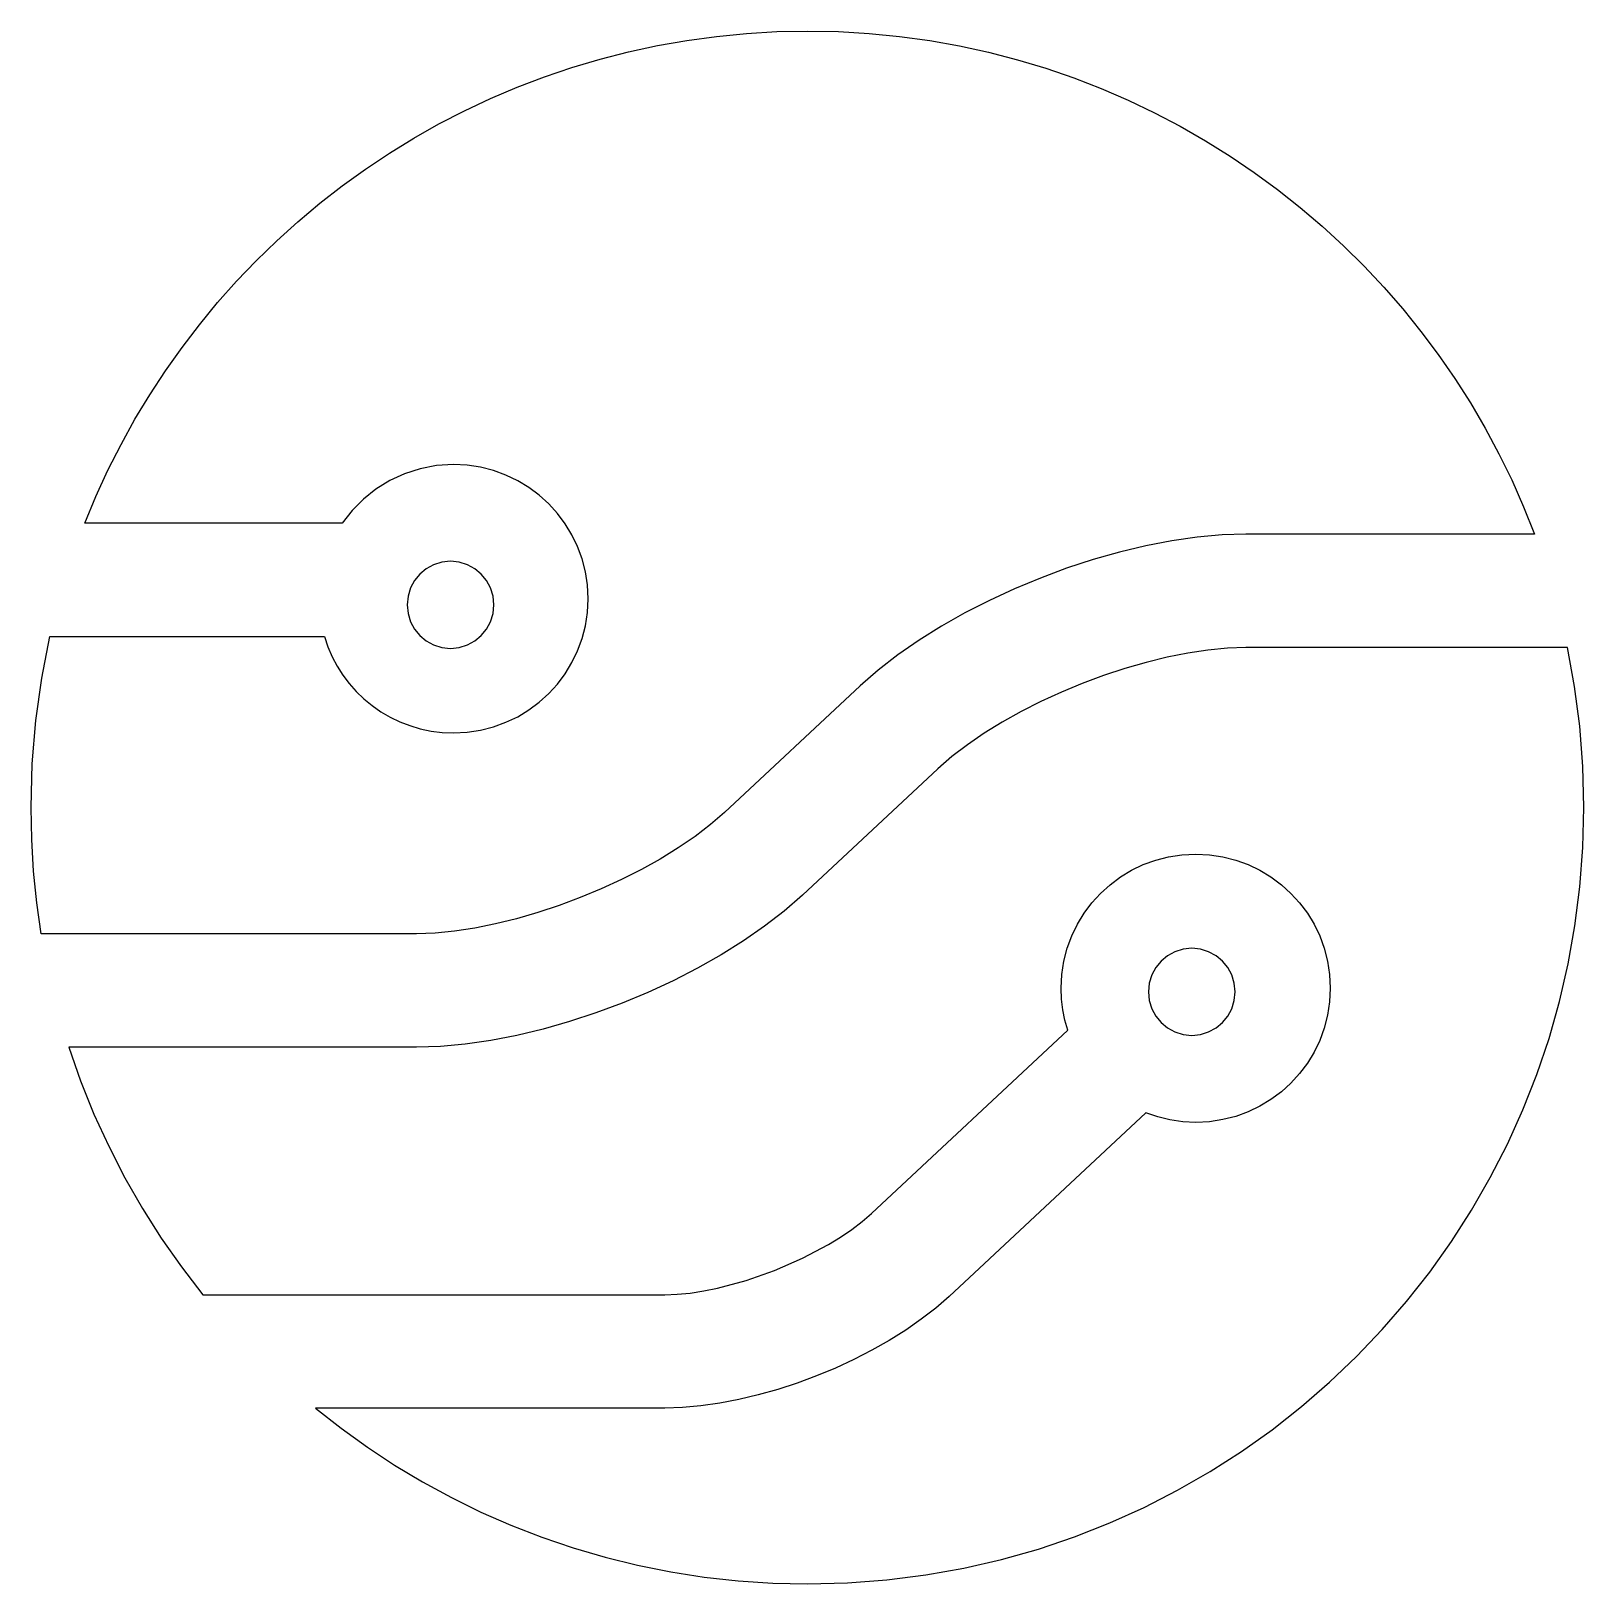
# Model space of a CAD drawing. Extents: x 0 to 283, y 0 to 283.
import ezdxf

# ---------------------------------------------------------------- set-up
doc = ezdxf.new("R2010")
doc.units = 0
doc.layers.get('0').update_dxf_attribs({"linetype": 'CONTINUOUS'})

msp = doc.modelspace()

# ---------------------------------------------------------------- linework, layer by layer
at = {"color": 7}
for points in [[(9.80824, 193.644135), (11.838923, 198.529361), (14.04458, 203.320512), (16.421211, 208.013585), (18.964814, 212.604581), (21.671389, 217.089498), (24.536934, 221.464335), (27.557449, 225.72509), (30.728932, 229.867764), (34.047382, 233.888354), (37.508799, 237.78286), (41.10918, 241.547281), (44.844526, 245.177615), (48.710835, 248.669862), (52.704106, 252.020021), (56.820337, 255.22409), (61.055529, 258.278069), (65.40568, 261.177956), (69.866788, 263.91975), (74.434853, 266.499451), (79.105874, 268.913057), (83.875849, 271.156567), (88.740778, 273.225981), (93.696659, 275.117296), (98.739492, 276.826513), (103.865275, 278.349629), (109.070008, 279.682645), (114.349688, 280.821558), (119.700317, 281.762369), (125.117891, 282.501075), (130.59841, 283.033676), (136.137874, 283.356171), (141.73228, 283.464558), (147.396882, 283.353429), (153.005095, 283.02281), (158.552765, 282.476858), (164.035737, 281.719725), (169.449858, 280.755566), (174.790972, 279.588535), (180.054925, 278.222787), (185.237564, 276.662476), (190.334734, 274.911756), (195.34228, 272.974782), (200.256048, 270.855708), (205.071884, 268.558688), (209.785634, 266.087876), (214.393143, 263.447428), (218.890257, 260.641496), (223.272822, 257.674236), (227.536683, 254.549802), (231.677686, 251.272348), (235.691677, 247.846029), (239.574501, 244.274998), (243.322004, 240.563411), (246.930032, 236.715421), (250.39443, 232.735182), (253.711045, 228.62685), (256.875721, 224.394578), (259.884305, 220.042521), (262.732642, 215.574832), (265.416578, 210.995667), (267.931959, 206.30918), (270.274629, 201.519525), (272.440436, 196.630855), (274.425224, 191.647327), (274.425224, 191.647327), (221.776048, 191.647327), (217.40263, 191.506991), (212.873564, 191.094531), (208.221406, 190.422765), (203.478713, 189.504516), (198.678042, 188.352603), (193.85195, 186.979846), (189.032995, 185.399065), (184.253733, 183.623082), (179.546721, 181.664716), (174.944517, 179.536787), (170.479676, 177.252116), (166.184757, 174.823522), (162.092316, 172.263827), (158.23491, 169.585851), (154.645096, 166.802413), (151.355432, 163.926335), (126.591736, 140.829583), (124.038052, 138.608067), (121.211315, 136.441243), (118.142595, 134.341339), (114.862963, 132.320585), (111.40349, 130.391212), (107.795249, 128.565448), (104.069309, 126.855525), (100.256743, 125.27367), (96.388621, 123.832114), (92.496014, 122.543088), (88.609995, 121.418819), (84.761633, 120.471539), (80.982, 119.713477), (77.302168, 119.156862), (73.753207, 118.813925), (70.36619, 118.696895), (1.862495, 118.696895), (1.054534, 124.355973), (0.47174, 130.084623), (0.118699, 135.878253), (0, 141.732271), (0.221211, 149.718417), (0.877035, 157.588604), (1.955759, 165.331125), (3.445671, 172.934271), (53.539098, 172.934271), (54.174489, 171.062415), (54.953741, 169.26167), (55.869979, 167.538887), (56.916329, 165.900918), (58.085916, 164.354613), (59.371867, 162.906825), (60.767307, 161.564405), (62.265362, 160.334204), (63.859157, 159.223073), (65.54182, 158.237864), (67.306474, 157.385429), (69.146247, 156.672618), (71.054264, 156.106282), (73.02365, 155.693275), (75.047532, 155.440446), (77.119035, 155.354647), (79.631366, 155.481089), (82.071124, 155.852207), (84.425957, 156.455692), (86.683516, 157.279233), (88.831447, 158.31052), (90.857401, 159.537242), (92.749026, 160.947089), (94.49397, 162.527752), (96.079884, 164.266919), (97.494415, 166.152281), (98.725212, 168.171527), (99.759925, 170.312347), (100.586201, 172.56243), (101.191691, 174.909467), (101.564042, 177.341146), (101.690904, 179.845159), (101.564042, 182.349173), (101.191691, 184.780853), (100.586201, 187.127889), (99.759925, 189.377972), (98.725212, 191.51879), (97.494415, 193.538034), (96.079884, 195.423394), (94.49397, 197.162559), (92.749026, 198.743219), (90.857401, 200.153064), (88.831447, 201.379785), (86.683516, 202.411069), (84.425957, 203.234608), (82.071124, 203.838092), (79.631366, 204.209209), (77.119035, 204.335651), (74.006201, 204.141001), (71.010175, 203.572819), (68.154688, 202.654759), (65.463474, 201.410473), (62.960262, 199.863615), (60.668787, 198.037837), (58.612779, 195.956793), (56.815971, 193.644135), (55.054927, 193.644135), (9.80824, 193.644135), (9.80824, 193.644135), (9.80824, 193.644135), (9.80824, 193.644135)], [(76.571337, 170.781919), (78.168021, 170.943414), (79.655178, 171.406588), (81.000948, 172.139476), (82.173473, 173.110114), (83.140895, 174.286537), (83.871354, 175.636779), (84.332993, 177.128876), (84.493952, 178.730863), (84.332993, 180.33285), (83.871354, 181.824947), (83.140895, 183.175189), (82.173473, 184.351612), (81.000948, 185.32225), (79.655178, 186.055138), (78.168021, 186.518312), (76.571337, 186.679807), (74.974654, 186.518312), (73.487498, 186.055138), (72.141728, 185.32225), (70.969203, 184.351612), (70.001781, 183.175189), (69.271321, 181.824947), (68.809683, 180.33285), (68.648723, 178.730863), (68.809683, 177.128876), (69.271321, 175.636779), (70.001781, 174.286537), (70.969203, 173.110114), (72.141728, 172.139476), (73.487498, 171.406588), (74.974654, 170.943414), (76.571337, 170.781919), (76.571337, 170.781919), (76.571337, 170.781919)], [(51.924047, 32.079591), (56.587239, 28.415523), (61.404523, 24.945218), (66.370017, 21.674559), (71.477839, 18.609427), (76.722108, 15.755705), (82.096941, 13.119273), (87.596457, 10.706015), (93.214773, 8.521812), (98.946007, 6.572546), (104.784278, 4.864098), (110.723703, 3.402351), (116.758401, 2.193186), (122.88249, 1.242486), (129.090087, 0.556132), (135.375311, 0.140007), (141.73228, -0.000009), (149.025803, 0.184412), (156.22358, 0.731739), (163.316705, 1.633066), (170.296273, 2.879488), (177.15338, 4.4621), (183.879119, 6.371996), (190.464585, 8.600271), (196.900874, 11.13802), (203.179079, 13.976337), (209.290295, 17.106317), (215.225618, 20.519055), (220.976141, 24.205645), (226.532959, 28.157182), (231.887168, 32.364761), (237.029861, 36.819477), (241.952134, 41.512424), (246.645081, 46.434697), (251.099797, 51.57739), (255.307376, 56.931598), (259.258914, 62.488416), (262.945504, 68.238939), (266.358242, 74.174261), (269.488222, 80.285477), (272.326539, 86.563682), (274.864288, 92.99997), (277.092563, 99.585436), (279.002459, 106.311174), (280.585071, 113.16828), (281.831493, 120.147848), (282.73282, 127.240973), (283.280147, 134.438749), (283.464568, 141.732271), (283.271534, 149.193796), (282.698788, 156.554862), (281.755866, 163.805929), (280.452304, 170.937455), (280.452304, 170.937455), (221.776048, 170.937455), (218.388734, 170.820434), (214.839632, 170.477523), (211.159791, 169.920946), (207.380263, 169.162931), (203.532099, 168.215703), (199.64635, 167.091488), (195.754068, 165.802513), (191.886303, 164.361002), (188.074107, 162.779182), (184.34853, 161.06928), (180.740624, 159.24352), (177.28144, 157.314129), (174.002028, 155.293333), (170.933441, 153.193358), (168.10673, 151.02643), (165.552944, 148.804775), (140.789256, 125.708023), (137.49965, 122.832047), (133.909772, 120.048686), (130.052197, 117.370762), (125.959505, 114.811099), (121.664272, 112.382519), (117.199075, 110.097845), (112.596494, 107.969901), (107.889104, 106.01151), (103.109483, 104.235494), (98.290209, 102.654677), (93.46386, 101.281881), (88.663012, 100.12993), (83.920244, 99.211646), (79.268132, 98.539853), (74.739255, 98.127374), (70.36619, 97.987031), (6.879634, 97.987031), (9.039138, 91.817823), (11.471348, 85.782195), (14.168838, 79.887572), (17.124184, 74.141379), (20.329962, 68.55104), (23.778747, 63.123981), (27.463114, 57.867625), (31.375638, 52.789399), (115.70628, 52.789455), (117.957629, 52.868814), (120.324463, 53.101177), (122.78501, 53.477973), (125.317496, 53.99063), (130.511187, 55.389241), (135.731346, 57.22844), (140.803783, 59.439654), (145.554308, 61.954311), (147.754418, 63.304003), (149.808729, 64.703841), (151.695466, 66.145254), (153.392856, 67.619671), (189.257, 101.069623), (188.727912, 102.910082), (188.342374, 104.806648), (188.106539, 106.753189), (188.02656, 108.743575), (188.153422, 111.247588), (188.525773, 113.679268), (189.131263, 116.026305), (189.957539, 118.276389), (190.992252, 120.417209), (192.223049, 122.436455), (193.63758, 124.321818), (195.223493, 126.060986), (196.968437, 127.641649), (198.860062, 129.051498), (200.886015, 130.27822), (203.033946, 131.309508), (205.291504, 132.133049), (207.646337, 132.736534), (210.086094, 133.107653), (212.598424, 133.234095), (215.110755, 133.107653), (217.550514, 132.736534), (219.905348, 132.133049), (222.162906, 131.309508), (224.310838, 130.27822), (226.336792, 129.051498), (228.228417, 127.641649), (229.973362, 126.060986), (231.559276, 124.321818), (232.973807, 122.436455), (234.204604, 120.417209), (235.239317, 118.276389), (236.065593, 116.026305), (236.671083, 113.679268), (237.043434, 111.247588), (237.170296, 108.743575), (237.043434, 106.239562), (236.671083, 103.807882), (236.065593, 101.460845), (235.239317, 99.210761), (234.204604, 97.069941), (232.973807, 95.050694), (231.559276, 93.165332), (229.973362, 91.426164), (228.228417, 89.845501), (226.336792, 88.435652), (224.310838, 87.208929), (222.162906, 86.177642), (219.905348, 85.354101), (217.550514, 84.750615), (215.110755, 84.379497), (212.598424, 84.253055), (210.215698, 84.366728), (207.897582, 84.700754), (205.654589, 85.244647), (203.497232, 85.987919), (167.590376, 52.498143), (165.157002, 50.369209), (162.507067, 48.311216), (159.663852, 46.333328), (156.650637, 44.444707), (153.490704, 42.654517), (150.207332, 40.971921), (146.823803, 39.406084), (143.363398, 37.966167), (139.849397, 36.661335), (136.30508, 35.50075), (132.753729, 34.493576), (129.218624, 33.648977), (125.723046, 32.976116), (122.290275, 32.484155), (118.943593, 32.182259), (115.70628, 32.079591), (51.924047, 32.079591), (51.924047, 32.079591), (51.924047, 32.079591), (51.924047, 32.079591)], [(211.87576, 100.134447), (213.47245, 100.295941), (214.959612, 100.759114), (216.305386, 101.492001), (217.477915, 102.462638), (218.445339, 103.639059), (219.175801, 104.9893), (219.63744, 106.481396), (219.7984, 108.083383), (219.63744, 109.685381), (219.175801, 111.177486), (218.445339, 112.527734), (217.477915, 113.70416), (216.305386, 114.6748), (214.959612, 115.40769), (213.47245, 115.870864), (211.87576, 116.032359), (210.27908, 115.870864), (208.791927, 115.40769), (207.446158, 114.6748), (206.273633, 113.70416), (205.306211, 112.527734), (204.575751, 111.177486), (204.114112, 109.685381), (203.953152, 108.083383), (204.114112, 106.481396), (204.575751, 104.9893), (205.306211, 103.639059), (206.273633, 102.462638), (207.446158, 101.492001), (208.791927, 100.759114), (210.27908, 100.295941), (211.87576, 100.134447), (211.87576, 100.134447), (211.87576, 100.134447)]]:
    msp.add_lwpolyline(points, dxfattribs=at)

doc.saveas('drawing.dxf')
